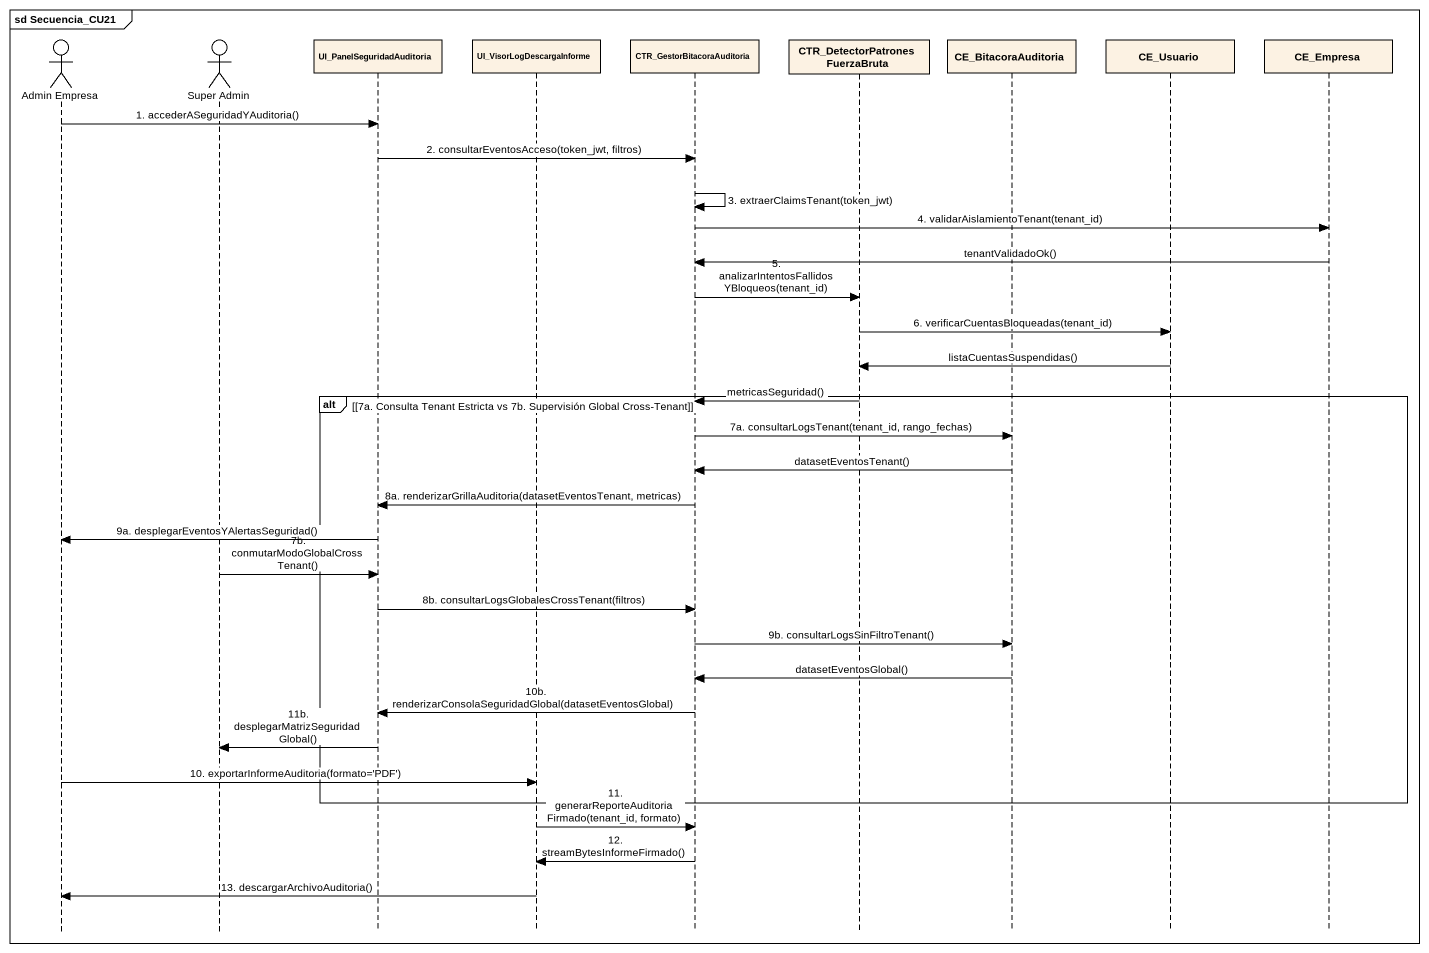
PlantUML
@startuml
mainframe sd Secuencia_CU21
hide footbox
actor "Admin Empresa" as Admin_Empresa
actor "Super Admin" as Super_Admin
participant UI_PanelSeguridadAuditoria
participant UI_VisorLogDescargaInforme
participant CTR_GestorBitacoraAuditoria
participant "CTR_DetectorPatronesFuerzaBruta" as CTR_DetectorPatronesFuerzaBr
participant CE_BitacoraAuditoria
participant CE_Usuario
participant CE_Empresa

Admin_Empresa -> UI_PanelSeguridadAuditoria : 1. accederASeguridadYAuditoria()
UI_PanelSeguridadAuditoria -> CTR_GestorBitacoraAuditoria : 2. consultarEventosAcceso(token_jwt, filtros)
CTR_GestorBitacoraAuditoria -> CTR_GestorBitacoraAuditoria : 3. extraerClaimsTenant(token_jwt)
CTR_GestorBitacoraAuditoria -> CE_Empresa : 4. validarAislamientoTenant(tenant_id)
CE_Empresa -> CTR_GestorBitacoraAuditoria : tenantValidadoOk()
CTR_GestorBitacoraAuditoria -> CTR_DetectorPatronesFuerzaBr : 5. analizarIntentosFallidosYBloqueos(tenant_id)
CTR_DetectorPatronesFuerzaBr -> CE_Usuario : 6. verificarCuentasBloqueadas(tenant_id)
CE_Usuario -> CTR_DetectorPatronesFuerzaBr : listaCuentasSuspendidas()
alt [7a. Consulta Tenant Estricta vs 7b. Supervisión Global Cross-Tenant]
  CTR_DetectorPatronesFuerzaBr -> CTR_GestorBitacoraAuditoria : metricasSeguridad()
  CTR_GestorBitacoraAuditoria -> CE_BitacoraAuditoria : 7a. consultarLogsTenant(tenant_id, rango_fechas)
  CE_BitacoraAuditoria -> CTR_GestorBitacoraAuditoria : datasetEventosTenant()
  CTR_GestorBitacoraAuditoria -> UI_PanelSeguridadAuditoria : 8a. renderizarGrillaAuditoria(datasetEventosTenant, metricas)
  UI_PanelSeguridadAuditoria -> Admin_Empresa : 9a. desplegarEventosYAlertasSeguridad()
  Super_Admin -> UI_PanelSeguridadAuditoria : 7b. conmutarModoGlobalCrossTenant()
  UI_PanelSeguridadAuditoria -> CTR_GestorBitacoraAuditoria : 8b. consultarLogsGlobalesCrossTenant(filtros)
  CTR_GestorBitacoraAuditoria -> CE_BitacoraAuditoria : 9b. consultarLogsSinFiltroTenant()
  CE_BitacoraAuditoria -> CTR_GestorBitacoraAuditoria : datasetEventosGlobal()
  CTR_GestorBitacoraAuditoria -> UI_PanelSeguridadAuditoria : 10b. renderizarConsolaSeguridadGlobal(datasetEventosGlobal)
  UI_PanelSeguridadAuditoria -> Super_Admin : 11b. desplegarMatrizSeguridadGlobal()
  Admin_Empresa -> UI_VisorLogDescargaInforme : 10. exportarInformeAuditoria(formato='PDF')
end
UI_VisorLogDescargaInforme -> CTR_GestorBitacoraAuditoria : 11. generarReporteAuditoriaFirmado(tenant_id, formato)
CTR_GestorBitacoraAuditoria -> UI_VisorLogDescargaInforme : 12. streamBytesInformeFirmado()
UI_VisorLogDescargaInforme -> Admin_Empresa : 13. descargarArchivoAuditoria()
@enduml
